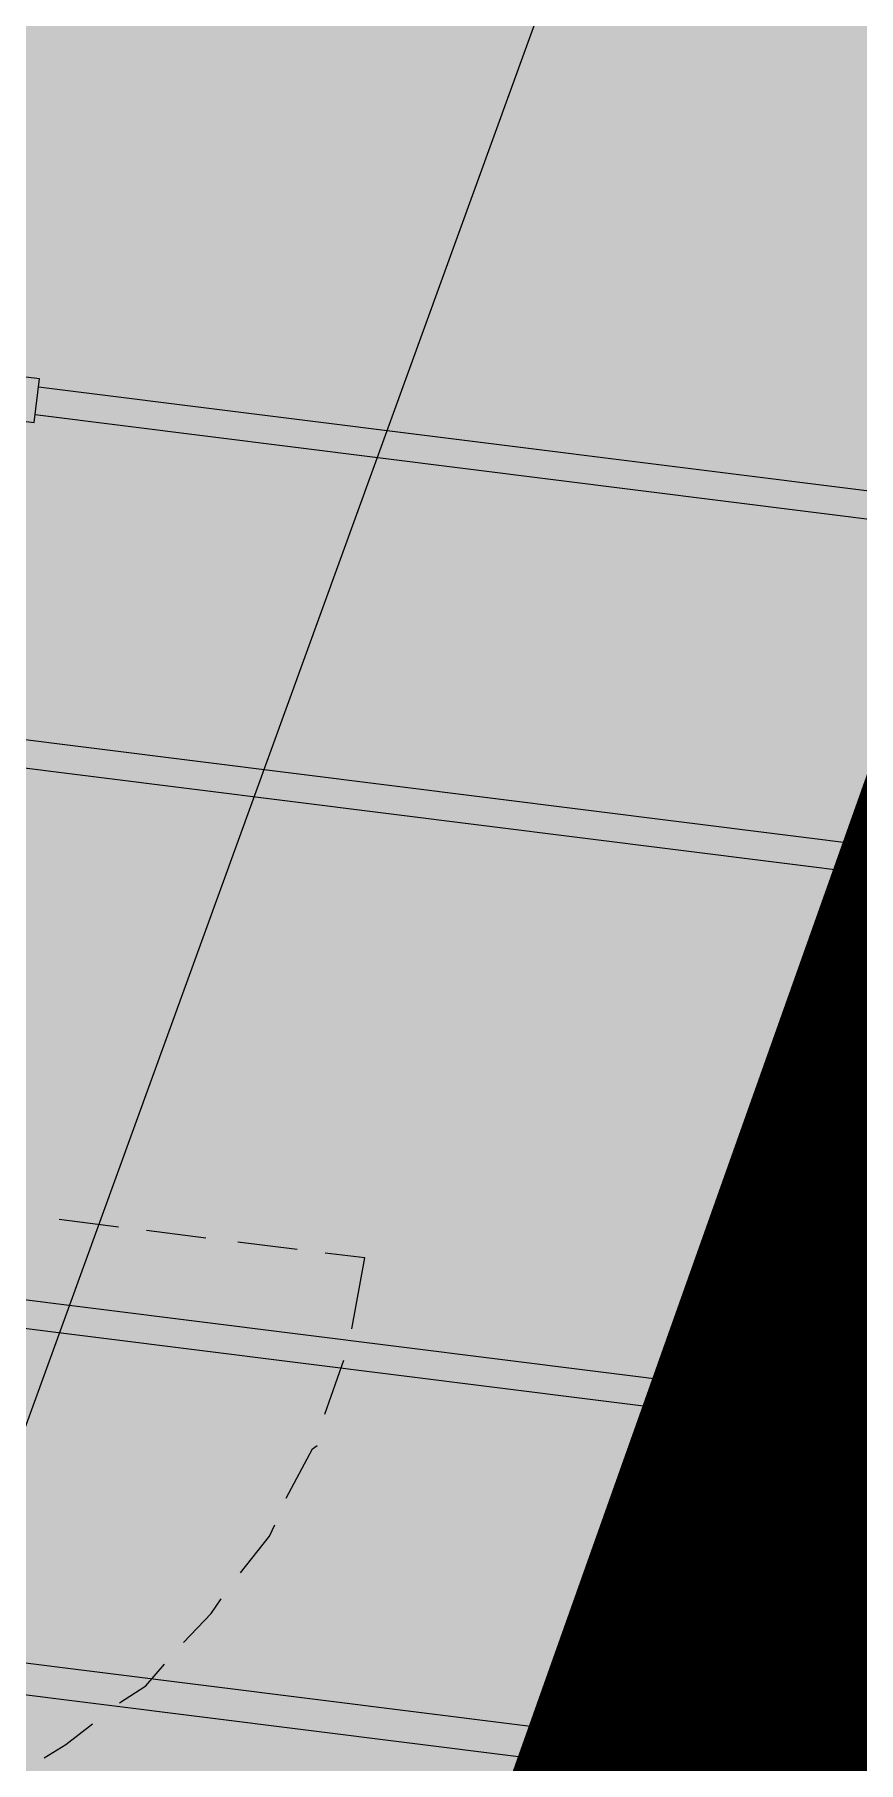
# Model space of a CAD drawing. Header units: metres. Extents: x -4 to 509425, y 7549 to 4732445.
# Drawn here: x 476014.4 to 476016.144, y 4719779.787 to 4719783.445 of the extents above; entities that cross this region are included whole.
import ezdxf

# ---------------------------------------------------------------- set-up
doc = ezdxf.new("R2010")
doc.units = ezdxf.units.M
doc.header["$LTSCALE"] = 0.01
doc.header["$MEASUREMENT"] = 0
doc.layers.get('0').update_dxf_attribs({"lineweight": 0})
for name, color, linetype in [('_SUBESTACIÓN', 1, 'Continuous'), ('NUDO GAROÑA', 211, 'Continuous'), ('SUBESTACION LA VID', 253, 'Continuous')]:
    doc.layers.add(name, color=color, linetype=linetype)

# ---------------------------------------------------------------- blocks, each defined once
blk = doc.blocks.new('A$Cfff6051d')
at = {"layer": 'SUBESTACION LA VID', "lineweight": 15}
for p, q in [((476014.4086, 4719782.6994), (476017.5756, 4719782.3023)), ((476014.4013, 4719782.6406), (476017.5682, 4719782.2435)), ((476014.5781, 4719780.9205), (476014.4521, 4719780.9363)), ((476014.7629, 4719780.8973), (476014.6369, 4719780.9131)), ((476014.9561, 4719780.8731), (476014.8301, 4719780.8889)), ((476017.3533, 4719780.3934), (476013.674, 4719780.8546)), ((476015.0989, 4719780.8552), (476015.0149, 4719780.8657)), ((476015.0716, 4719780.705), (476015.0989, 4719780.8552)), ((476013.6666, 4719780.7958), (476017.3459, 4719780.3346)), ((476015.0148, 4719780.5244), (476015.0547, 4719780.6389))]:
    blk.add_line(p, q, dxfattribs=at)
for points in [[(476014.3183, 4719782.5913), (476014.3236, 4719782.6333), (476014.3992, 4719782.6238), (476014.4107, 4719782.7162), (476014.3351, 4719782.7257), (476014.3404, 4719782.7676), (476014.3236, 4719782.7698), (476014.3015, 4719782.5934), (476014.3183, 4719782.5913)], [(476013.9127, 4719782.0107), (476013.9054, 4719781.9519), (476017.6183, 4719781.4864), (476017.6257, 4719781.5452), (476013.9127, 4719782.0107)], [(476014.9328, 4719780.347), (476014.9885, 4719780.4509), (476014.998, 4719780.4583)], [(476014.8362, 4719780.1885), (476014.8971, 4719780.2661), (476014.9087, 4719780.2903)], [(476014.7154, 4719780.0415), (476014.7742, 4719780.1024), (476014.7952, 4719780.1339)], [(476013.6632, 4719780.0198), (476013.6716, 4719780.087), (476017.3845, 4719779.6215), (476017.3761, 4719779.5543), (476013.6632, 4719780.0198)], [(476014.5798, 4719779.9134), (476014.6355, 4719779.9491), (476014.6754, 4719779.9953)], [(476014.4202, 4719779.7969), (476014.4664, 4719779.8253), (476014.5231, 4719779.8693)]]:
    blk.add_lwpolyline(points, dxfattribs=at)

msp = doc.modelspace()

# ---------------------------------------------------------------- hatches: boundary and pattern name
at = {"layer": '_SUBESTACIÓN', "transparency": 33554559}
h = msp.add_hatch(color=1, dxfattribs=at)
h.dxf.hatch_style = 1
h.paths.add_polyline_path([(475968.6399, 4719805.825), (476089.9386, 4719790.615), (476078.1686, 4719696.74), (475956.8686, 4719711.9502)])

# ---------------------------------------------------------------- linework, layer by layer
at = {"color": 252, "linetype": 'Continuous'}
msp.add_line((476044.2472, 4719862.7951), (476013.6587, 4719778.509), dxfattribs=at)
at = {"layer": 'NUDO GAROÑA', "color": 1, "const_width": 10}
msp.add_lwpolyline([(476020.09, 4719778), (476049.4926, 4719860.7903)], dxfattribs=at)

# ---------------------------------------------------------------- block references
at = {"linetype": 'Continuous'}
msp.add_blockref('A$Cfff6051d', (0, 0), dxfattribs=at)

doc.saveas('drawing.dxf')
